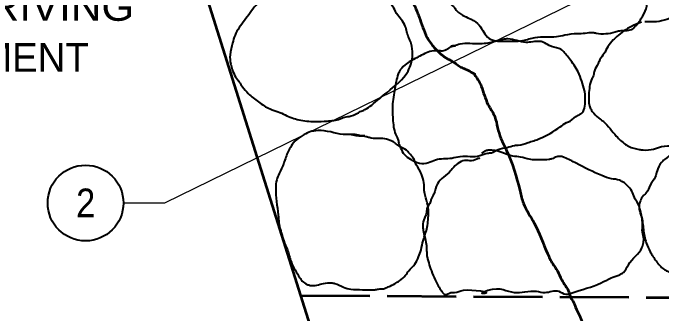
# Model space of a CAD drawing. Extents: x -8731 to 3798, y -62841 to -56618.
# Drawn here: x 2521.2 to 2836.4, y -62438.6 to -62292.6 of the extents above; entities that cross this region are included whole.
import ezdxf
from ezdxf.enums import TextEntityAlignment as Align

# ---------------------------------------------------------------- set-up
doc = ezdxf.new("R2010")
doc.units = 0
doc.header["$LTSCALE"] = 5.6
doc.linetypes.add('LONG_DASHED', pattern=[7.5, 6, -1.5])
doc.layers.add('3', color=7, linetype='Continuous', lineweight=40)

msp = doc.modelspace()

# ---------------------------------------------------------------- linework, layer by layer
at = {"layer": '3', "lineweight": 53}
msp.add_line((2709.46, -62583.8), (2533.5, -62023.56), dxfattribs=at)
at = {"layer": '3', "lineweight": 25}
for p, q in [((2795.1, -62287.1), (2594.86, -62385.04)), ((2594.86, -62385.04), (2574.9, -62385.04))]:
    msp.add_line(p, q, dxfattribs=at)
at = {"layer": '3', "linetype": 'LONG_DASHED', "lineweight": 53}
msp.add_line((2661.14, -62430.04), (3157.66, -62432.76), dxfattribs=at)
at = {"layer": '3'}
msp.add_circle((2556.52, -62385.05), 18.41, dxfattribs=at)
at = {"layer": '3', "lineweight": 53}
for points in [[(2533.8, -62023.56), (2537.1, -62027.16), (2547.46, -62032.7), (2549.54, -62033.16), (2551.8, -62034.2), (2556, -62035.4), (2560.5, -62037.64), (2563.8, -62039.76), (2566.5, -62042.16), (2570.1, -62046.64), (2573.54, -62052.5), (2576.26, -62058.96), (2578.06, -62064.5), (2579.7, -62067.36), (2581.2, -62069.16), (2582.86, -62072.44), (2585.7, -62076.64), (2586.9, -62078.3), (2588.54, -62080.1), (2591.1, -62084.44), (2595.3, -62089.4), (2596.2, -62090.9), (2599.66, -62094.5), (2603.7, -62100.96), (2605.34, -62105.16), (2607.3, -62108), (2611.8, -62117.3), (2615.7, -62126.16), (2617.8, -62129.9), (2619.3, -62133.2), (2621.1, -62136.04), (2624.26, -62142.64), (2625.46, -62144.16), (2627.54, -62147.3), (2631.14, -62151.5), (2633.86, -62155.7), (2638.06, -62160.96), (2640.3, -62165.16), (2643.14, -62169.36), (2645.86, -62174.3), (2647.2, -62176.4), (2648.1, -62179.24), (2650.34, -62183.44), (2651.54, -62184.96), (2654.26, -62189.6), (2663.86, -62201.76), (2667, -62205.2), (2668.66, -62207), (2671.94, -62212.24), (2673.74, -62217.04), (2678.86, -62227.24), (2683.5, -62231.9), (2687.1, -62236.84), (2691.46, -62241.04), (2694.14, -62244.5), (2696.26, -62246.6), (2698.8, -62250.36), (2704.5, -62263.1), (2707.66, -62271.04), (2712.6, -62281.7), (2716.06, -62288.16), (2718.14, -62292.96), (2718.74, -62294.6), (2722.66, -62304.5), (2725.06, -62308.24), (2728.8, -62312.16), (2731.66, -62314.4), (2734.94, -62316.2), (2738.54, -62318.6), (2740.66, -62319.64), (2746.06, -62322.36)], [(2745.6, -62322.5), (2747.86, -62325.96), (2748.9, -62328.2), (2752.2, -62337.04), (2755.5, -62343.04), (2756.86, -62348.44), (2758.5, -62353.7), (2761.06, -62359.1), (2767.8, -62379.36), (2769.46, -62385.2), (2774.7, -62394.8), (2781.14, -62409.64), (2783.7, -62414.6), (2785.94, -62418.04), (2788.06, -62422.4), (2791.5, -62428.4), (2791.94, -62429.9), (2793.9, -62433.64), (2794.8, -62435.76), (2796.74, -62439.8), (2799, -62446.56), (2802.3, -62454.64), (2803.66, -62456.3), (2805.74, -62459.76)]]:
    msp.add_spline(points, degree=3, dxfattribs=at)
at = {"layer": '3'}
for points in [[(2768.86, -62246.44), (2764.8, -62247.8), (2761.66, -62249.44), (2758.2, -62250.8), (2754.14, -62252), (2752.34, -62252.3), (2748.46, -62254.1), (2746.66, -62255.9), (2742.74, -62258.16), (2739, -62259.5), (2737.34, -62261.44), (2735.7, -62262.5), (2734.2, -62263.84), (2732.26, -62266.24), (2729.1, -62271.36), (2728.5, -62273.16), (2727.9, -62277.04), (2729.1, -62281.24), (2730.46, -62283.8), (2734.06, -62288.3), (2735.86, -62289.96), (2737.06, -62291.6), (2740.8, -62294.16), (2744.1, -62295.64), (2747.86, -62298.5), (2752.8, -62304.96), (2756.86, -62306.3), (2760, -62306.3), (2769.14, -62306), (2775.14, -62304.5), (2785.5, -62304.04), (2789.54, -62303.3), (2795.7, -62302.56), (2799.46, -62302.4), (2803.2, -62302.1), (2804.86, -62302.4), (2814, -62301.8), (2816.26, -62301.2), (2821.94, -62300.6), (2824.2, -62298.64), (2826.3, -62295.96), (2827.5, -62294), (2829.46, -62289.36), (2829.74, -62287.1), (2830.34, -62285.44), (2830.8, -62282.76), (2830.8, -62277.04), (2830.2, -62269.84), (2829.3, -62267.76), (2828.4, -62264), (2827.8, -62260.7), (2827.34, -62258.76), (2826.74, -62253.64), (2825.54, -62250.64), (2823.14, -62247.04), (2821.66, -62245.24), (2818.06, -62241.96), (2813.54, -62239.7), (2811.9, -62239.24), (2807.4, -62239.4), (2805.74, -62239.7), (2802.9, -62240.3), (2800.8, -62240.3), (2797.34, -62241.2), (2791.2, -62241.64), (2788.94, -62242.56), (2781.9, -62244.04), (2779.06, -62245.1), (2774.26, -62245.4), (2768.26, -62246.16), (2766, -62246.6)], [(2684.7, -62273.9), (2675.54, -62275.24), (2670.46, -62275.84), (2665.06, -62276), (2659.34, -62277.04), (2652, -62279.44), (2648.1, -62281.24), (2644.5, -62283.8), (2639.26, -62288.9), (2633.86, -62296.24), (2631.3, -62299.7), (2629.2, -62303.44), (2628, -62307.2), (2626.8, -62312.9), (2627.1, -62317.56), (2627.86, -62320.1), (2629.5, -62323.7), (2631.3, -62326.24), (2632.8, -62328.5), (2635.66, -62331.8), (2640.6, -62335.84), (2646.3, -62339.3), (2650.2, -62340.64), (2656.94, -62343.64), (2660.26, -62344.56), (2668.06, -62345.44), (2674.06, -62345.16), (2680.34, -62344.1), (2681.86, -62343.5), (2684.7, -62342.9), (2688.74, -62341.4), (2690.54, -62340.36), (2692.34, -62339.6), (2695.66, -62337.36), (2703.14, -62331.2), (2713.34, -62320.84), (2714.86, -62317.1), (2715.46, -62314.1), (2715.14, -62308.7), (2714.4, -62306.16), (2713.66, -62304.64), (2712, -62298.96), (2707.8, -62292.8), (2705.86, -62289.36), (2704.66, -62287.84), (2699.1, -62282.9), (2697.14, -62281.56), (2694.9, -62279.44), (2689.8, -62275.84), (2686.8, -62274.64), (2685.3, -62274.5)], [(2826.9, -62297), (2821.94, -62299.1), (2814.9, -62304.04), (2813.1, -62305.7), (2810.54, -62309), (2808.6, -62312.44), (2806.66, -62315.3), (2805.74, -62317.24), (2803.94, -62320.7), (2803.5, -62322.96), (2802.74, -62324.6), (2801.26, -62332.24), (2801.26, -62336.3), (2801.54, -62337.8), (2802.3, -62339.6), (2803.66, -62341.4), (2806.8, -62344.24), (2808.3, -62345.44), (2814.6, -62352.5), (2819.1, -62356.56), (2820.6, -62357.44), (2825.7, -62358.96), (2827.66, -62359.24), (2832.74, -62358.8), (2836.66, -62357.6), (2847.74, -62356.1), (2851.2, -62353.84), (2853.46, -62352.04), (2857.06, -62347.84), (2861.4, -62340.96), (2862.6, -62336.44), (2863.06, -62335.1), (2863.06, -62333.3), (2863.5, -62331.36), (2863.94, -62325.8), (2863.34, -62313.8), (2863.06, -62311.56), (2860.66, -62307.64), (2859.9, -62305.7), (2858.7, -62303.6), (2858.1, -62302.1), (2854.8, -62296.84), (2850.3, -62295.2), (2846.54, -62294.6), (2844.3, -62294.6), (2834.1, -62296.84), (2829.9, -62296.84), (2828.4, -62296.84)], [(2736.46, -62308.7), (2733.9, -62309.3), (2732.4, -62310.2), (2730, -62311.1), (2727.74, -62310.96), (2724, -62311.4), (2717.54, -62314.4), (2711.86, -62317.84), (2709, -62321.3), (2708.26, -62323.24), (2706.74, -62330.3), (2705.7, -62339), (2706, -62345), (2707.66, -62352.5), (2708.4, -62354), (2708.86, -62355.96), (2709.74, -62358.2), (2711.54, -62361.5), (2714.54, -62363.76), (2718.9, -62365.7), (2723.26, -62365.4), (2726.7, -62364.04), (2734.66, -62363.16), (2738.7, -62362.4), (2748.3, -62361.96), (2752.06, -62360.76), (2753.86, -62360.6), (2757.14, -62358.96), (2761.5, -62358.04), (2765.1, -62357), (2766.9, -62356.84), (2771.7, -62355.64), (2777.26, -62353.7), (2787.3, -62348), (2790.46, -62345.9), (2792.1, -62345.16), (2796, -62342.3), (2797.8, -62341.4), (2798.86, -62339.76), (2799.46, -62336), (2799.46, -62332.4), (2799.14, -62330.3), (2797.8, -62325.8), (2796, -62321.3), (2791.8, -62314.84), (2789.86, -62312.44), (2788.2, -62310.64), (2786.7, -62309.9), (2781.9, -62308.4), (2778.9, -62306.76), (2777.26, -62306.44), (2770.66, -62306.9), (2761.94, -62305.24), (2760, -62305.4), (2755.66, -62306.44), (2748.46, -62307.64), (2738.54, -62307.8), (2735.7, -62308.56), (2734.2, -62308.7)], [(2692.34, -62352.36), (2690.7, -62352.36), (2687.7, -62351.76), (2683.5, -62351.76), (2671.06, -62349.8), (2667.74, -62349.96), (2666.1, -62350.24), (2662.8, -62351.76), (2659.06, -62354.3), (2656.5, -62357.44), (2653.94, -62362.7), (2652.9, -62365.7), (2650.66, -62370.64), (2649.46, -62373.8), (2649, -62377.7), (2650.2, -62390.9), (2651.26, -62398.1), (2651.86, -62399.9), (2652.9, -62403.5), (2654.7, -62407.84), (2656.5, -62413.56), (2660.7, -62421.36), (2661.9, -62423), (2664.3, -62424.64), (2665.8, -62425.1), (2668.94, -62424.96), (2672.26, -62424.2), (2676, -62423.9), (2677.8, -62424.2), (2682, -62426), (2685.46, -62426.9), (2691.14, -62427.2), (2697.14, -62427.2), (2698.94, -62426.9), (2701.34, -62426.76), (2703.74, -62425.84), (2707.06, -62424.2), (2709.14, -62422.84), (2712.14, -62420.16), (2713.66, -62418.04), (2716.66, -62414.76), (2718.46, -62411.3), (2719.66, -62407.84), (2720.7, -62403.36), (2722.66, -62396.76), (2723.1, -62393.3), (2723.26, -62388.96), (2722.94, -62386.1), (2721.6, -62381.3), (2721.14, -62378.16), (2721.14, -62376.2), (2720.26, -62372), (2719.34, -62369.9), (2716.8, -62365.24), (2716.06, -62363.44), (2713.94, -62360.76), (2712.6, -62359.4), (2708.86, -62357.3), (2706.74, -62355.64), (2704.66, -62354.6), (2701.06, -62353.7), (2698.5, -62353.7), (2694.46, -62353.24), (2692.94, -62352.8), (2688.14, -62352.36), (2685.14, -62351.76)], [(2847.9, -62357.9), (2838, -62363.9), (2836.5, -62365.4), (2834.4, -62369.44), (2833.5, -62372.44), (2830.94, -62376.64), (2829.3, -62379.96), (2827.8, -62381.44), (2826.3, -62384), (2825.7, -62386.24), (2826.14, -62389.56), (2826.74, -62391.36), (2827.8, -62397.96), (2829.14, -62404.4), (2831.1, -62408.76), (2833.94, -62413.24), (2835.74, -62415.5), (2837.7, -62417.3), (2839.5, -62418.2), (2841.46, -62419.56), (2843.26, -62420.3), (2845.8, -62420.9), (2852.86, -62421.2), (2854.8, -62421.64), (2859.46, -62421.64), (2863.34, -62420.9), (2865.3, -62420), (2867.86, -62418.96), (2872.34, -62416.24), (2876.26, -62413.56), (2877.74, -62411.9), (2879.26, -62411), (2882.54, -62406.8), (2885.1, -62402.16), (2886.74, -62397.5), (2889.6, -62390.76), (2890.2, -62388.96), (2892, -62380.24), (2892.6, -62373.96), (2892.6, -62371.4), (2891.4, -62362.84), (2889.46, -62358.8), (2888.54, -62354.9), (2887.66, -62352.8), (2885.86, -62350.84), (2884.06, -62350.1), (2882.4, -62349.96), (2875.66, -62350.84), (2866.66, -62351.44), (2861.54, -62350.56), (2858.86, -62350.7), (2857.2, -62351.44), (2853.3, -62352.8), (2850.46, -62354.9), (2846.7, -62357)], [(2748.3, -62363.16), (2746.8, -62363.76), (2743.34, -62364.5), (2741.7, -62364.36), (2735.54, -62367.64), (2734.2, -62369.3), (2730.6, -62372.44), (2727.6, -62375.76), (2725.8, -62380.7), (2724.6, -62383.1), (2724.14, -62384.76), (2722.94, -62386.84), (2722.34, -62388.96), (2722.2, -62390.44), (2721.3, -62392.4), (2720.54, -62396.16), (2720.7, -62398.24), (2722.2, -62404.84), (2722.66, -62411.44), (2723.1, -62413.1), (2724.3, -62417), (2728.06, -62425.4), (2729.54, -62427.8), (2731.34, -62429.6), (2734.2, -62428.56), (2736, -62428.56), (2740.34, -62427.5), (2750.7, -62429), (2749.34, -62429), (2752.2, -62427.5), (2764.94, -62428.56), (2775.74, -62427.96), (2779.94, -62428.56), (2786.7, -62427.96), (2790, -62429.44), (2792.7, -62428.84), (2807.26, -62423.9), (2812.06, -62421.5), (2815.8, -62420.16), (2818.06, -62418.8), (2820.46, -62415.04), (2827.06, -62406.8), (2827.8, -62404.24), (2827.94, -62402.44), (2827.34, -62399.3), (2827.34, -62395.1), (2826.3, -62388.8), (2825.1, -62385.2), (2823.74, -62383.1), (2822.54, -62379.96), (2820.6, -62377.24), (2816.1, -62373.96), (2812.2, -62373.2), (2807.54, -62371.7), (2795.1, -62365.7), (2789.26, -62362.84), (2787.74, -62362.4), (2785.66, -62362.56), (2783.26, -62363.6), (2781.74, -62363.9), (2778.3, -62364.04), (2772.3, -62363.76), (2768.1, -62362.7), (2764.34, -62362.24), (2758.94, -62360.44), (2757, -62359.84), (2754, -62359.4), (2752.34, -62359.4), (2750.7, -62359.84), (2749.06, -62360.9)]]:
    msp.add_spline(points, degree=3, dxfattribs=at)

# ---------------------------------------------------------------- texts
at = {"layer": '3', "width": 1.1}
msp.add_text('BACKFILL TO ALLOW DRIVING', height=13.95, dxfattribs=at).set_placement((2280.3, -62296.4))
at = {"layer": '3'}
msp.add_text('GUARDRAIL POSTS. PAYMENT', height=13.95, dxfattribs=at).set_placement((2280.3, -62321.16))
at = {"layer": '3', "width": 0.9}
msp.add_text('2', height=13.95, dxfattribs=at).set_placement((2556.58, -62391.96), align=Align.CENTER)

doc.saveas('drawing.dxf')
